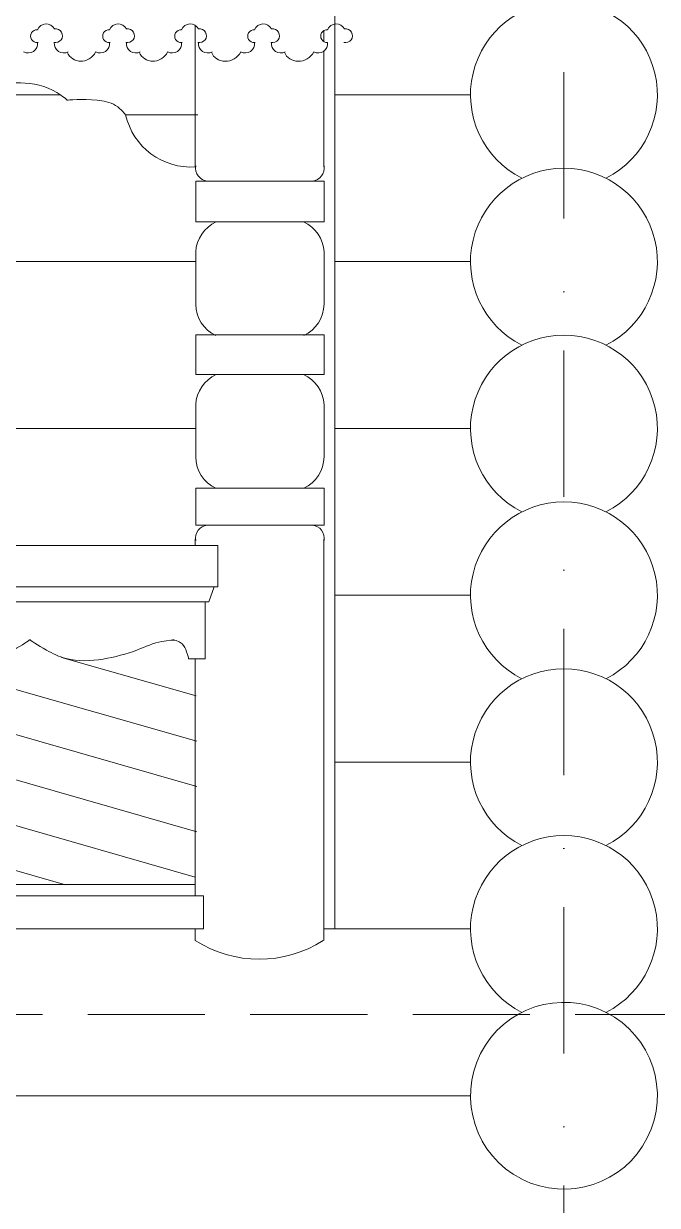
# Model space of a CAD drawing. Header units: millimetres. Extents: x 2399 to 111977, y 1313 to 59551.
# Drawn here: x 69452 to 70978, y 31308 to 34155 of the extents above; entities that cross this region are included whole.
import ezdxf

# ---------------------------------------------------------------- set-up
doc = ezdxf.new("R2010")
doc.units = ezdxf.units.MM
doc.linetypes.add('Невидимая', pattern=[391.222223, 282.222223, -109])
doc.linetypes.add('Штрихпунктирная', pattern=[670.277762, 352.777767, -176.388884, 0, -141.111112])
doc.layers.add('hatch1', color=7, linetype='Continuous', lineweight=20, true_color=0x6a6a6a)
doc.layers.add('main line', color=7, linetype='Continuous', lineweight=13)

msp = doc.modelspace()

# ---------------------------------------------------------------- linework, layer by layer
at = {"layer": 'hatch1', "color": 251, "linetype": 'Continuous', "lineweight": 20, "true_color": 0x6a6a6a}
for p, q in [((69540.8588, 33983.1861), (69082.6189, 33983.1861)), ((69866.5392, 33581.3306), (69082.6189, 33581.3306)), ((69866.5392, 33179.475), (69139.9342, 33179.475))]:
    msp.add_line(p, q, dxfattribs=at)
at = {"layer": 'main line', "color": 7, "linetype": 'Штрихпунктирная', "lineweight": 13}
msp.add_line((70753.285, 34708.1489), (70753.285, 28056.0929), dxfattribs=at)
at = {"layer": 'main line', "color": 7, "linetype": 'Continuous', "lineweight": 13}
for p, q in [((70201.6885, 31973.9084), (70201.6885, 34212.4189)), ((69865.6571, 33809.6116), (69865.6571, 34150.2491)), ((70174.7696, 34111.7221), (70174.7696, 34139.0637)), ((70174.7696, 33809.6116), (70174.7696, 34088.2126)), ((70528.285, 33983.1861), (70202.7583, 33983.1861)), ((69866.5392, 33677.2288), (69866.5392, 33775.1439)), ((70175.6517, 33775.1439), (69866.5392, 33775.1439)), ((70175.6517, 33677.2288), (70175.6517, 33775.1439)), ((70175.6517, 33677.2288), (69866.5392, 33677.2288)), ((69866.5392, 33478.8873), (69866.5392, 33604.6822)), ((69866.5392, 33478.8873), (69866.5392, 33604.6822)), ((70175.6517, 33478.8873), (70175.6517, 33604.6822)), ((70528.285, 33581.3306), (70202.7583, 33581.3306)), ((70175.6517, 33404.9988), (69866.5392, 33404.9988)), ((69866.5392, 33309.3166), (69866.5392, 33404.9988)), ((70175.6517, 33309.3166), (70175.6517, 33404.9988)), ((70175.6517, 33309.3166), (69866.5392, 33309.3166)), ((69866.5392, 33110.975), (69866.5392, 33236.7699)), ((69866.5392, 33110.975), (69866.5392, 33236.7699)), ((70175.6517, 33110.975), (70175.6517, 33236.7699)), ((70528.285, 33179.475), (70202.7583, 33179.475)), ((70175.6517, 33035.4044), (69866.5392, 33035.4044)), ((69866.5392, 32946.7311), (69866.5392, 33035.4044)), ((70175.6517, 32946.7311), (70175.6517, 33035.4044)), ((70175.6517, 32946.7311), (69866.5392, 32946.7311)), ((69865.6571, 32897.5642), (69865.6571, 32913.2002)), ((70174.7696, 31945.7652), (70174.7696, 32913.2002)), ((68024.7179, 32897.5642), (69919.7837, 32897.5642)), ((69919.7837, 32797.6933), (69919.7837, 32897.5642)), ((68024.7179, 32797.6933), (69919.7837, 32797.6933)), ((69897.9548, 32761.7402), (69911.2642, 32797.6933)), ((70528.285, 32777.6195), (70202.7583, 32777.6195)), ((68040.1249, 32761.7402), (69897.9548, 32761.7402)), ((69889.1584, 32762.2018), (69889.1584, 32624.359)), ((69869.2794, 32425.9717), (69092.4368, 32648.2451)), ((69867.4811, 32535.5034), (69543.7698, 32628.125)), ((69889.1584, 32624.359), (69849.4004, 32624.359)), ((69865.6571, 32053.5596), (69865.6571, 32624.359)), ((69869.2794, 32316.9545), (69034.6342, 32555.7667)), ((69869.2794, 32207.9374), (69022.1688, 32450.3161)), ((70528.285, 32375.7639), (70202.7583, 32375.7639)), ((69865.6571, 32098.8723), (69032.9821, 32338.205)), ((69553.3665, 32080.2933), (69037.2805, 32227.958)), ((68048.1949, 32053.5596), (69885.2938, 32053.5596)), ((68070.8523, 32080.8881), (69865.6704, 32080.8881)), ((69885.2938, 32053.5596), (69885.2938, 31973.9084)), ((68048.1949, 31973.9084), (69885.2938, 31973.9084)), ((69865.6571, 31945.7652), (69865.6571, 31973.9084)), ((70528.285, 31973.9084), (70174.7696, 31973.9084)), ((70202.7583, 31572.0529), (66978.285, 31572.0529)), ((70528.285, 31572.0529), (70202.7583, 31572.0529))]:
    msp.add_line(p, q, dxfattribs=at)
at = {"layer": 'main line', "color": 7, "linetype": 'Невидимая', "lineweight": 13}
msp.add_line((64911.9605, 31768.0669), (84389.2734, 31768.0669), dxfattribs=at)
at = {"layer": 'main line', "color": 7, "linetype": 'Continuous', "lineweight": 13, "flags": 128}
for points in [[(69524.8954, 34109.3527, 1.219803903), (69526.3259, 34142.0346, 0.63216014), (69485.3619, 34140.0364, 1.067465283), (69485.5966, 34109.3527, -0.60309642), (69452.2048, 34086.5865)], [(69524.8954, 34109.3527, 1.219803903), (69526.3259, 34142.0346, 0.63216014), (69485.3619, 34140.0364, 1.067465283), (69485.5966, 34109.3527, -0.60309642), (69452.2048, 34086.5865)], [(69524.8954, 34109.3527, 1.219803903), (69526.3259, 34142.0346, 0.63216014), (69485.3619, 34140.0364, 1.067465283), (69485.5966, 34109.3527, -0.60309642), (69452.2048, 34086.5865)], [(69524.8954, 34109.3527, 1.219803903), (69526.3259, 34142.0346, 0.63216014), (69485.3619, 34140.0364, 1.067465283), (69485.5966, 34109.3527, -0.60309642), (69452.2048, 34086.5865)], [(69524.8954, 34109.3527, 1.219803903), (69526.3259, 34142.0346, 0.63216014), (69485.3619, 34140.0364, 1.067465283), (69485.5966, 34109.3527, -0.60309642), (69452.2048, 34086.5865)], [(69524.8954, 34109.3527, 1.219803903), (69526.3259, 34142.0346, 0.63216014), (69485.3619, 34140.0364, 1.067465283), (69485.5966, 34109.3527, -0.60309642), (69452.2048, 34086.5865)], [(69698.3074, 34109.3527, 1.219803903), (69699.7378, 34142.0346, 0.63216014), (69658.7738, 34140.0364, 1.067465283), (69659.0086, 34109.3527, -0.60309642), (69625.6168, 34086.5865)], [(69698.3074, 34109.3527, 1.219803903), (69699.7378, 34142.0346, 0.63216014), (69658.7738, 34140.0364, 1.067465283), (69659.0086, 34109.3527, -0.60309642), (69625.6168, 34086.5865)], [(69698.3074, 34109.3527, 1.219803903), (69699.7378, 34142.0346, 0.63216014), (69658.7738, 34140.0364, 1.067465283), (69659.0086, 34109.3527, -0.60309642), (69625.6168, 34086.5865)], [(69698.3074, 34109.3527, 1.219803903), (69699.7378, 34142.0346, 0.63216014), (69658.7738, 34140.0364, 1.067465283), (69659.0086, 34109.3527, -0.60309642), (69625.6168, 34086.5865)], [(69698.3074, 34109.3527, 1.219803903), (69699.7378, 34142.0346, 0.63216014), (69658.7738, 34140.0364, 1.067465283), (69659.0086, 34109.3527, -0.60309642), (69625.6168, 34086.5865)], [(69698.3074, 34109.3527, 1.219803903), (69699.7378, 34142.0346, 0.63216014), (69658.7738, 34140.0364, 1.067465283), (69659.0086, 34109.3527, -0.60309642), (69625.6168, 34086.5865)], [(69871.7194, 34109.3527, 1.219803903), (69873.1498, 34142.0346, 0.63216014), (69832.1858, 34140.0364, 1.067465283), (69832.4205, 34109.3527, -0.60309642), (69799.0288, 34086.5865)], [(69871.7194, 34109.3527, 1.219803903), (69873.1498, 34142.0346, 0.63216014), (69832.1858, 34140.0364, 1.067465283), (69832.4205, 34109.3527, -0.60309642), (69799.0288, 34086.5865)], [(69871.7194, 34109.3527, 1.219803903), (69873.1498, 34142.0346, 0.63216014), (69832.1858, 34140.0364, 1.067465283), (69832.4205, 34109.3527, -0.60309642), (69799.0288, 34086.5865)], [(69871.7194, 34109.3527, 1.219803903), (69873.1498, 34142.0346, 0.63216014), (69832.1858, 34140.0364, 1.067465283), (69832.4205, 34109.3527, -0.60309642), (69799.0288, 34086.5865)], [(69871.7194, 34109.3527, 1.219803903), (69873.1498, 34142.0346, 0.63216014), (69832.1858, 34140.0364, 1.067465283), (69832.4205, 34109.3527, -0.60309642), (69799.0288, 34086.5865)], [(69871.7194, 34109.3527, 1.219803903), (69873.1498, 34142.0346, 0.63216014), (69832.1858, 34140.0364, 1.067465283), (69832.4205, 34109.3527, -0.60309642), (69799.0288, 34086.5865)], [(70047.5861, 34109.3527, 1.219803903), (70049.0165, 34142.0346, 0.63216014), (70008.0525, 34140.0364, 1.067465283), (70008.2872, 34109.3527, -0.60309642), (69974.8955, 34086.5865)], [(70047.5861, 34109.3527, 1.219803903), (70049.0165, 34142.0346, 0.63216014), (70008.0525, 34140.0364, 1.067465283), (70008.2872, 34109.3527, -0.60309642), (69974.8955, 34086.5865)], [(70047.5861, 34109.3527, 1.219803903), (70049.0165, 34142.0346, 0.63216014), (70008.0525, 34140.0364, 1.067465283), (70008.2872, 34109.3527, -0.60309642), (69974.8955, 34086.5865)], [(70047.5861, 34109.3527, 1.219803903), (70049.0165, 34142.0346, 0.63216014), (70008.0525, 34140.0364, 1.067465283), (70008.2872, 34109.3527, -0.60309642), (69974.8955, 34086.5865)], [(70047.5861, 34109.3527, 1.219803903), (70049.0165, 34142.0346, 0.63216014), (70008.0525, 34140.0364, 1.067465283), (70008.2872, 34109.3527, -0.60309642), (69974.8955, 34086.5865)], [(70047.5861, 34109.3527, 1.219803903), (70049.0165, 34142.0346, 0.63216014), (70008.0525, 34140.0364, 1.067465283), (70008.2872, 34109.3527, -0.60309642), (69974.8955, 34086.5865)], [(70223.4528, 34109.3527, 1.219803903), (70224.8832, 34142.0346, 0.63216014), (70183.9192, 34140.0364, 1.067465283), (70184.1539, 34109.3527, -0.60309642), (70150.7622, 34086.5865)], [(70223.4528, 34109.3527, 1.219803903), (70224.8832, 34142.0346, 0.63216014), (70183.9192, 34140.0364, 1.067465283), (70184.1539, 34109.3527, -0.60309642), (70150.7622, 34086.5865)], [(70223.4528, 34109.3527, 1.219803903), (70224.8832, 34142.0346, 0.63216014), (70183.9192, 34140.0364, 1.067465283), (70184.1539, 34109.3527, -0.60309642), (70150.7622, 34086.5865)], [(70223.4528, 34109.3527, 1.219803903), (70224.8832, 34142.0346, 0.63216014), (70183.9192, 34140.0364, 1.067465283), (70184.1539, 34109.3527, -0.60309642), (70150.7622, 34086.5865)], [(70223.4528, 34109.3527, 1.219803903), (70224.8832, 34142.0346, 0.63216014), (70183.9192, 34140.0364, 1.067465283), (70184.1539, 34109.3527, -0.60309642), (70150.7622, 34086.5865)], [(70223.4528, 34109.3527, 1.219803903), (70224.8832, 34142.0346, 0.63216014), (70183.9192, 34140.0364, 1.067465283), (70184.1539, 34109.3527, -0.60309642), (70150.7622, 34086.5865)], [(69486.7943, 34109.3527, -0.017938026), (69485.623, 34109.1088)], [(69486.7943, 34109.3527, -0.017938026), (69485.623, 34109.1088)], [(69486.7943, 34109.3527, -0.017938026), (69485.623, 34109.1088)], [(69486.7943, 34109.3527, -0.017938026), (69485.623, 34109.1088)], [(69486.7943, 34109.3527, -0.017938026), (69485.623, 34109.1088)], [(69486.7943, 34109.3527, -0.017938026), (69485.623, 34109.1088)], [(69526.0931, 34109.3527, 0.60309642), (69559.4849, 34086.5865)], [(69526.0931, 34109.3527, 0.60309642), (69559.4849, 34086.5865)], [(69526.0931, 34109.3527, 0.60309642), (69559.4849, 34086.5865)], [(69526.0931, 34109.3527, 0.60309642), (69559.4849, 34086.5865)], [(69526.0931, 34109.3527, 0.60309642), (69559.4849, 34086.5865)], [(69526.0931, 34109.3527, 0.60309642), (69559.4849, 34086.5865)], [(69660.2063, 34109.3527, -0.017938026), (69659.0349, 34109.1088)], [(69660.2063, 34109.3527, -0.017938026), (69659.0349, 34109.1088)], [(69660.2063, 34109.3527, -0.017938026), (69659.0349, 34109.1088)], [(69660.2063, 34109.3527, -0.017938026), (69659.0349, 34109.1088)], [(69660.2063, 34109.3527, -0.017938026), (69659.0349, 34109.1088)], [(69660.2063, 34109.3527, -0.017938026), (69659.0349, 34109.1088)], [(69699.5051, 34109.3527, 0.60309642), (69732.8969, 34086.5865)], [(69699.5051, 34109.3527, 0.60309642), (69732.8969, 34086.5865)], [(69699.5051, 34109.3527, 0.60309642), (69732.8969, 34086.5865)], [(69699.5051, 34109.3527, 0.60309642), (69732.8969, 34086.5865)], [(69699.5051, 34109.3527, 0.60309642), (69732.8969, 34086.5865)], [(69699.5051, 34109.3527, 0.60309642), (69732.8969, 34086.5865)], [(69833.6183, 34109.3527, -0.017938026), (69832.4469, 34109.1088)], [(69833.6183, 34109.3527, -0.017938026), (69832.4469, 34109.1088)], [(69833.6183, 34109.3527, -0.017938026), (69832.4469, 34109.1088)], [(69833.6183, 34109.3527, -0.017938026), (69832.4469, 34109.1088)], [(69833.6183, 34109.3527, -0.017938026), (69832.4469, 34109.1088)], [(69833.6183, 34109.3527, -0.017938026), (69832.4469, 34109.1088)], [(69872.9171, 34109.3527, 0.60309642), (69906.3088, 34086.5865)], [(69872.9171, 34109.3527, 0.60309642), (69906.3088, 34086.5865)], [(69872.9171, 34109.3527, 0.60309642), (69906.3088, 34086.5865)], [(69872.9171, 34109.3527, 0.60309642), (69906.3088, 34086.5865)], [(69872.9171, 34109.3527, 0.60309642), (69906.3088, 34086.5865)], [(69872.9171, 34109.3527, 0.60309642), (69906.3088, 34086.5865)], [(70009.4849, 34109.3527, -0.017938026), (70008.3136, 34109.1088)], [(70009.4849, 34109.3527, -0.017938026), (70008.3136, 34109.1088)], [(70009.4849, 34109.3527, -0.017938026), (70008.3136, 34109.1088)], [(70009.4849, 34109.3527, -0.017938026), (70008.3136, 34109.1088)], [(70009.4849, 34109.3527, -0.017938026), (70008.3136, 34109.1088)], [(70009.4849, 34109.3527, -0.017938026), (70008.3136, 34109.1088)], [(70048.7838, 34109.3527, 0.60309642), (70082.1755, 34086.5865)], [(70048.7838, 34109.3527, 0.60309642), (70082.1755, 34086.5865)], [(70048.7838, 34109.3527, 0.60309642), (70082.1755, 34086.5865)], [(70048.7838, 34109.3527, 0.60309642), (70082.1755, 34086.5865)], [(70048.7838, 34109.3527, 0.60309642), (70082.1755, 34086.5865)], [(70048.7838, 34109.3527, 0.60309642), (70082.1755, 34086.5865)], [(69557.3705, 34085.6016, 0.304535594), (69590.1439, 34064.2429)], [(69557.3705, 34085.6016, 0.304535594), (69590.1439, 34064.2429)], [(69557.3705, 34085.6016, 0.304535594), (69590.1439, 34064.2429)], [(69557.3705, 34085.6016, 0.304535594), (69590.1439, 34064.2429)], [(69557.3705, 34085.6016, 0.304535594), (69590.1439, 34064.2429)], [(69557.3705, 34085.6016, 0.304535594), (69590.1439, 34064.2429)], [(69587.6891, 34064.2429, 0.304535594), (69625.6168, 34086.5865)], [(69587.6891, 34064.2429, 0.304535594), (69625.6168, 34086.5865)], [(69587.6891, 34064.2429, 0.304535594), (69625.6168, 34086.5865)], [(69587.6891, 34064.2429, 0.304535594), (69625.6168, 34086.5865)], [(69587.6891, 34064.2429, 0.304535594), (69625.6168, 34086.5865)], [(69587.6891, 34064.2429, 0.304535594), (69625.6168, 34086.5865)], [(69730.7825, 34085.6016, 0.304535594), (69763.5558, 34064.2429)], [(69730.7825, 34085.6016, 0.304535594), (69763.5558, 34064.2429)], [(69730.7825, 34085.6016, 0.304535594), (69763.5558, 34064.2429)], [(69730.7825, 34085.6016, 0.304535594), (69763.5558, 34064.2429)], [(69730.7825, 34085.6016, 0.304535594), (69763.5558, 34064.2429)], [(69730.7825, 34085.6016, 0.304535594), (69763.5558, 34064.2429)], [(69761.1011, 34064.2429, 0.304535594), (69799.0288, 34086.5865)], [(69761.1011, 34064.2429, 0.304535594), (69799.0288, 34086.5865)], [(69761.1011, 34064.2429, 0.304535594), (69799.0288, 34086.5865)], [(69761.1011, 34064.2429, 0.304535594), (69799.0288, 34086.5865)], [(69761.1011, 34064.2429, 0.304535594), (69799.0288, 34086.5865)], [(69761.1011, 34064.2429, 0.304535594), (69799.0288, 34086.5865)], [(69904.1944, 34085.6016, 0.304535594), (69936.9678, 34064.2429)], [(69904.1944, 34085.6016, 0.304535594), (69936.9678, 34064.2429)], [(69904.1944, 34085.6016, 0.304535594), (69936.9678, 34064.2429)], [(69904.1944, 34085.6016, 0.304535594), (69936.9678, 34064.2429)], [(69904.1944, 34085.6016, 0.304535594), (69936.9678, 34064.2429)], [(69904.1944, 34085.6016, 0.304535594), (69936.9678, 34064.2429)], [(69936.9678, 34064.2429, 0.304535594), (69974.8955, 34086.5865)], [(69936.9678, 34064.2429, 0.304535594), (69974.8955, 34086.5865)], [(69936.9678, 34064.2429, 0.304535594), (69974.8955, 34086.5865)], [(69936.9678, 34064.2429, 0.304535594), (69974.8955, 34086.5865)], [(69936.9678, 34064.2429, 0.304535594), (69974.8955, 34086.5865)], [(69936.9678, 34064.2429, 0.304535594), (69974.8955, 34086.5865)], [(70080.0611, 34085.6016, 0.304535594), (70112.8345, 34064.2429)], [(70080.0611, 34085.6016, 0.304535594), (70112.8345, 34064.2429)], [(70080.0611, 34085.6016, 0.304535594), (70112.8345, 34064.2429)], [(70080.0611, 34085.6016, 0.304535594), (70112.8345, 34064.2429)], [(70080.0611, 34085.6016, 0.304535594), (70112.8345, 34064.2429)], [(70080.0611, 34085.6016, 0.304535594), (70112.8345, 34064.2429)], [(70112.8345, 34064.2429, 0.304535594), (70150.7622, 34086.5865)], [(70112.8345, 34064.2429, 0.304535594), (70150.7622, 34086.5865)], [(70112.8345, 34064.2429, 0.304535594), (70150.7622, 34086.5865)], [(70112.8345, 34064.2429, 0.304535594), (70150.7622, 34086.5865)], [(70112.8345, 34064.2429, 0.304535594), (70150.7622, 34086.5865)], [(70112.8345, 34064.2429, 0.304535594), (70150.7622, 34086.5865)]]:
    msp.add_lwpolyline(points, format="xyb", dxfattribs=at)
at = {"layer": 'main line', "color": 7, "linetype": 'Continuous', "lineweight": 13}
for centre, radius, start, end in [((70753.285, 33983.1861), 225, 296.7457516, 243.2542484), ((69854.6894, 33969.7795), 160.5755, 192.4000445, 274.0829973), ((69898.1496, 33806.9347), 32.027, 170.7481888, 263.0374001), ((70144.0413, 33806.9347), 32.027, 276.9625999, 9.2518112), ((70753.285, 33581.3306), 225, 296.7457516, 243.2542484), ((69951.7958, 33599.8182), 85.3953, 114.9741641, 176.7347332), ((70090.3951, 33599.8182), 85.3953, 3.2652668, 65.0258359), ((69950.981, 33479.7159), 84.4459, 180.5622234, 244.7845931), ((70091.2099, 33479.7159), 84.4459, 295.2154069, 359.4377766), ((70753.285, 33179.475), 225, 296.7457516, 243.2542484), ((69951.7958, 33231.9059), 85.3953, 114.9741641, 176.7347332), ((70090.3951, 33231.9059), 85.3953, 3.2652668, 65.0258359), ((69950.981, 33111.8037), 84.4459, 180.5622234, 244.7845931), ((70091.2099, 33111.8037), 84.4459, 295.2154069, 359.4377766), ((70753.285, 32777.6195), 225, 296.7457516, 243.2542484), ((69898.1496, 32914.9403), 32.027, 96.9625999, 189.2518112), ((70144.0413, 32914.9403), 32.027, 350.7481888, 83.0374001), ((70753.285, 32375.7639), 225, 296.7457516, 243.2542484), ((70753.285, 31973.9084), 225, 296.7457516, 243.2542484), ((70019.5422, 32186.44), 285.6658, 237.4055533, 302.5944467), ((70753.285, 31572.0529), 225, 243.2542484, 242.9560144)]:
    msp.add_arc(centre, radius, start, end, dxfattribs=at)
for points, knots in [([(69364.3261, 34002.2413), (69364.3261, 34002.2413), (69403.9217, 34013.0022), (69444.3324, 34012.1954), (69475.0137, 34011.5829), (69505.4723, 34004.5294), (69531.7573, 33988.77), (69545.3983, 33980.5914), (69557.5811, 33970.2514), (69557.5811, 33970.2514)], [0, 0, 0, 0, 1, 1, 1, 2, 2, 2, 3, 3, 3, 3]), ([(69557.5811, 33970.2514), (69557.5811, 33970.2514), (69593.3347, 33973.7153), (69628.8859, 33970.2514), (69644.5317, 33968.727), (69660.271, 33965.8274), (69673.6261, 33957.6682), (69687.6261, 33949.1151), (69697.3944, 33935.2981), (69697.3944, 33935.2981)], [0, 0, 0, 0, 1, 1, 1, 2, 2, 2, 3, 3, 3, 3]), ([(69118.2326, 32669.543), (69118.2326, 32669.543), (69134.0623, 32669.5558), (69149.4974, 32666.5272), (69169.7477, 32662.5539), (69188.5965, 32653.6232), (69207.9194, 32646.3042), (69234.882, 32636.0915), (69262.8112, 32628.6996), (69291.247, 32623.9766), (69320.9573, 32619.0421), (69351.3572, 32617.5467), (69380.4069, 32625.1352), (69397.0821, 32629.4912), (69412.56, 32637.2523), (69427.5635, 32645.7425), (69447.9455, 32657.2761), (69467.313, 32670.5154), (69467.313, 32670.5154)], [0, 0, 0, 0, 1, 1, 1, 2, 2, 2, 3, 3, 3, 4, 4, 4, 5, 5, 5, 6, 6, 6, 6]), ([(69816.3933, 32669.543), (69816.3933, 32669.543), (69800.5636, 32669.5558), (69785.1285, 32666.5272), (69764.8782, 32662.5539), (69746.0294, 32653.6232), (69726.7065, 32646.3042), (69699.7439, 32636.0915), (69671.8148, 32628.6996), (69643.3789, 32623.9766), (69613.6686, 32619.0421), (69583.2687, 32617.5467), (69554.219, 32625.1352), (69537.5438, 32629.4912), (69522.0659, 32637.2523), (69507.0624, 32645.7425), (69486.6804, 32657.2761), (69467.313, 32670.5154), (69467.313, 32670.5154)], [0, 0, 0, 0, 1, 1, 1, 2, 2, 2, 3, 3, 3, 4, 4, 4, 5, 5, 5, 6, 6, 6, 6]), ([(69849.4004, 32624.359), (69849.4004, 32624.359), (69847.6908, 32633.1474), (69844.7867, 32641.5777), (69842.3638, 32648.611), (69839.2334, 32655.5425), (69833.8045, 32660.5994), (69824.7125, 32669.0683), (69811.4472, 32670.5154), (69811.4472, 32670.5154)], [0, 0, 0, 0, 1, 1, 1, 2, 2, 2, 3, 3, 3, 3])]:
    msp.add_open_spline(points, degree=3, knots=knots, dxfattribs=at)
msp.add_open_spline([(69697.3944, 33935.2981), (69697.3944, 33935.2981), (69871.9399, 33935.2981), (69871.9399, 33935.2981)], degree=3, dxfattribs=at)

doc.saveas('drawing.dxf')
